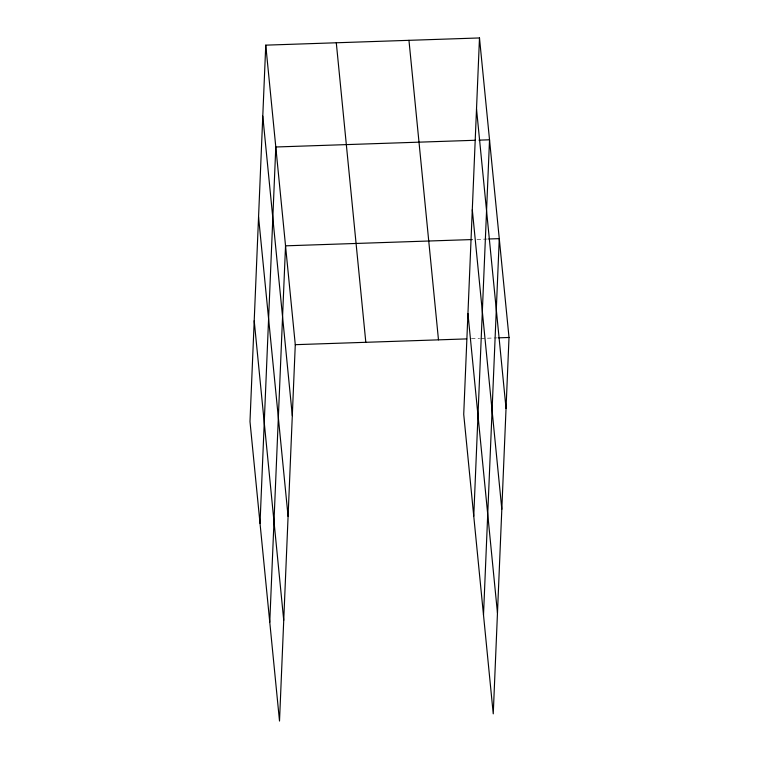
<?xml version="1.0" encoding="UTF-8"?>
<svg xmlns="http://www.w3.org/2000/svg" width="759" height="759" viewBox="0 0 759 759"><rect width="100%" height="100%" fill="white"/><g stroke="black" fill="none" stroke-linecap="round" stroke-linejoin="round"><path stroke-width="0.57" stroke-dasharray="3.79 2.85" d="M476.937 239.389L487.515 239.028M471.396 338.751L479.631 338.467M480.808 338.429L497.259 337.878"/><path stroke-width="1.14" d="M265.754 45.151L249.986 421.52L279.511 721.05L295.279 344.681L265.754 45.151L479.489 37.95L509.014 337.48L493.246 713.849L463.721 414.319L479.489 37.95M260.024 523.359L275.792 146.99L475.428 140.263M269.768 622.209L285.536 245.831L472.24 239.55M473.758 516.158L489.527 139.789L478.948 140.149M483.502 615.008L499.27 238.639L488.692 238.99M295.279 344.681L466.7 338.903M498.435 337.84L509.014 337.48M476.519 108.945L506.044 408.475M472.297 209.721L501.822 509.251M467.942 313.543L497.468 613.073M408.959 40.322L438.484 339.852M336.294 42.77L365.819 342.3M262.785 116.136L292.31 415.666M258.553 216.913L288.088 516.443M254.208 320.744L283.733 620.274"/></g></svg>
